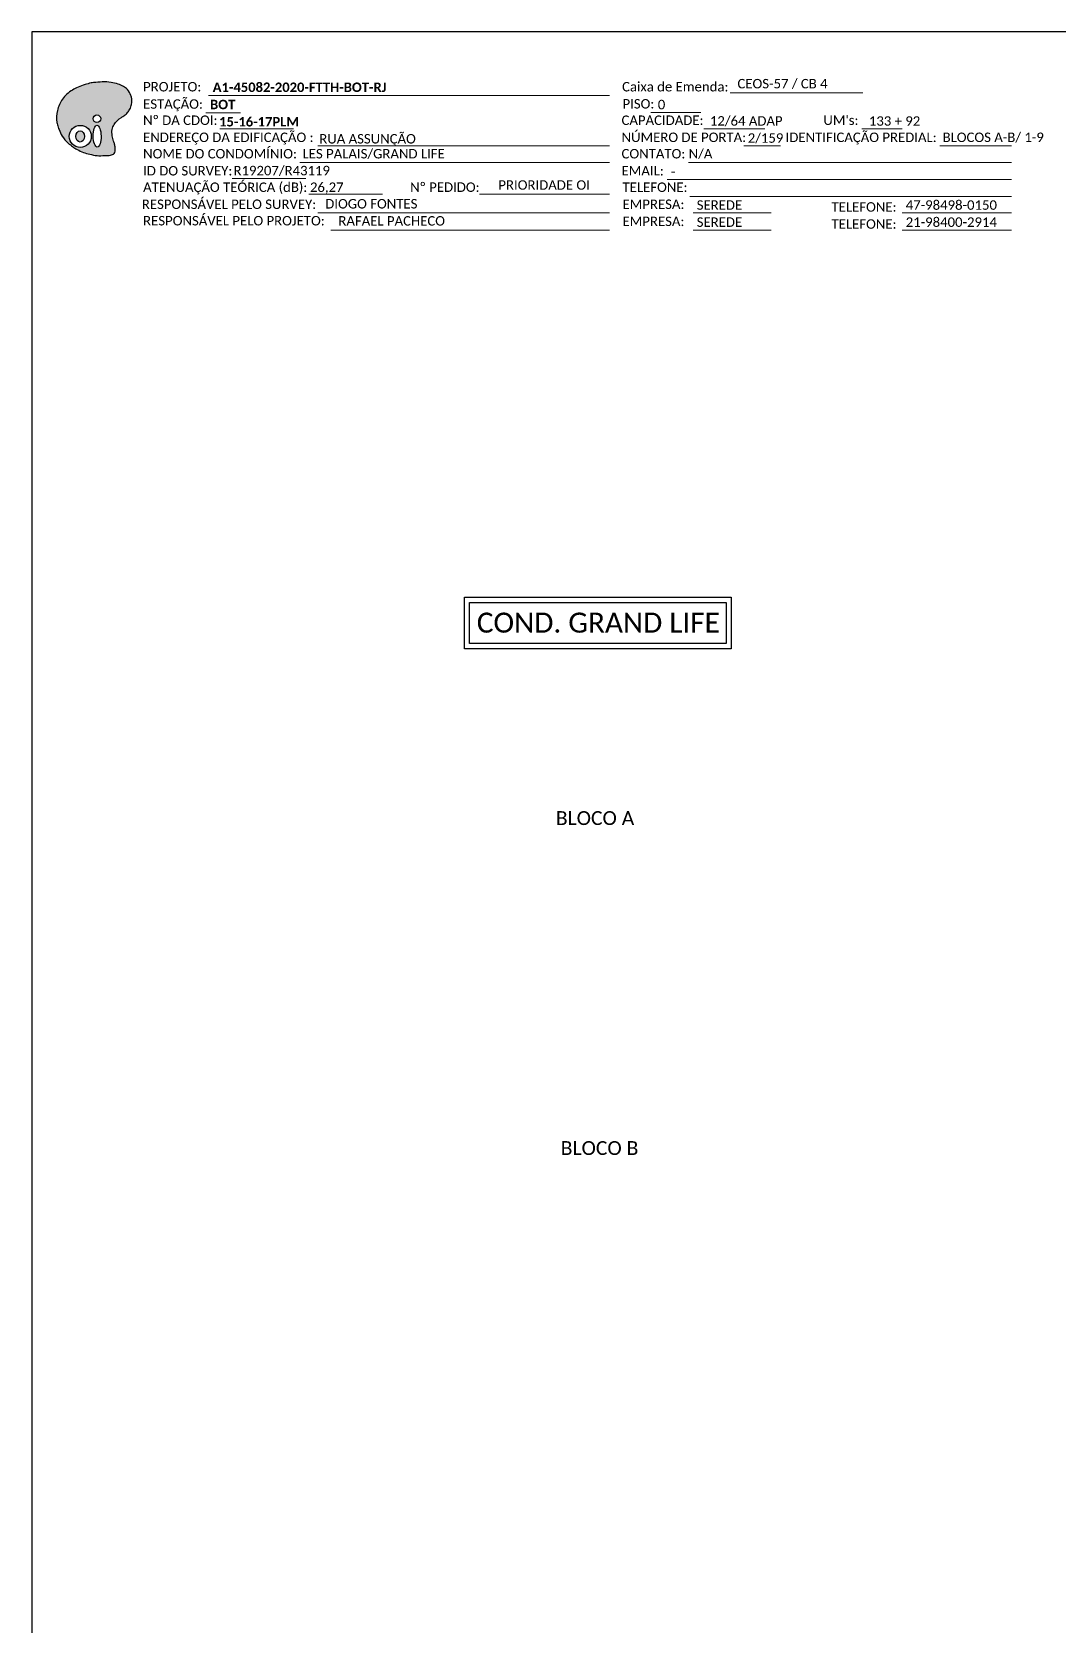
# Model space of a CAD drawing. Header units: inches. Extents: x 10034 to 13570, y 6075 to 9325.
# Drawn here: x 12731.9 to 12926.3, y 8330.6 to 8632.6 of the extents above; entities that cross this region are included whole.
import ezdxf
from ezdxf.enums import TextEntityAlignment as Align

# ---------------------------------------------------------------- set-up
doc = ezdxf.new("R2010")
doc.units = ezdxf.units.IN
doc.header["$MEASUREMENT"] = 0
doc.styles.add('WMF-Calibri0', font='CALIBRI.TTF')
doc.styles.add('WMF-Calibri1', font='CALIBRIB.TTF')

# ---------------------------------------------------------------- blocks, each defined once
blk = doc.blocks.new('OI')
h = blk.add_hatch(color=40)
edge = h.paths.add_edge_path()
edge.add_spline(control_points=[(4.35, -0.67), (3.92, -0.99), (3.26, -1.5), (2.81, -2.59), (2.9, -3.5), (3.06, -4.27), (3.31, -4.85), (3.37, -5.39), (3.4, -5.88), (3.2, -6.4), (2.54, -6.61), (1.65, -6.63), (0.55, -6.67), (-0.56, -6.42), (-1.61, -6.14), (-2.77, -5.61), (-3.92, -4.77), (-4.89, -3.7), (-5.34, -2.65), (-5.6, -1.94), (-5.85, -0.96), (-5.71, 0.47), (-5.1, 2.02), (-4.14, 3.02), (-3.3, 3.61), (-2.37, 4.16), (-1.36, 4.44), (-0.56, 4.7), (0.79, 4.85), (2.24, 4.97), (3.79, 4.57), (4.67, 4.21), (5.44, 3.65), (5.76, 2.99), (6.03, 2.21), (6.01, 1.46), (5.72, 0.64), (5.31, 0.08), (4.88, -0.38), (4.51, -0.55), (4.35, -0.67)], knot_values=[0, 0, 0, 0, 1.60434, 2.417191, 3.427595, 4.282808, 4.776746, 5.304182, 5.888771, 6.258406, 6.858137, 7.79129, 8.986195, 10.124242, 11.187857, 12.242908, 13.953784, 15.414161, 16.515391, 17.349188, 17.675853, 19.552021, 21.515531, 22.568638, 23.63245, 24.621084, 25.782718, 26.745347, 27.142653, 29.870543, 31.004649, 31.921532, 32.709589, 33.801391, 34.042471, 35.192333, 35.971461, 36.628871, 37.254359, 37.836911, 37.836911, 37.836911, 37.836911], degree=3, periodic=0)
h.paths.add_polyline_path([(1.13, -0.87, -1), (-0.04, -0.87, -1)], flags=16)
edge = h.paths.add_edge_path(flags=16)
edge.add_ellipse((0.56, -3.59), major_axis=(-0.02, 1.71), ratio=0.361305, start_angle=0, end_angle=360)
h.paths.add_polyline_path([(-0.36, -3.62, -1), (-3.8, -3.62, -1)], flags=16)
edge = h.paths.add_edge_path(flags=0)
edge.add_ellipse((-2.08, -3.62), major_axis=(0, 0.885), ratio=0.758294, start_angle=0, end_angle=360)
at = {"color": 40}
for centre, radius in [((-2.08, -3.62), 1.72), ((0.54, -0.87), 0.587)]:
    blk.add_circle(centre, radius, dxfattribs=at)
blk.add_ellipse((0.56, -3.59), major_axis=(-0.02, 1.71), ratio=0.361305, dxfattribs=at)
blk.add_ellipse((-2.08, -3.62), major_axis=(0, 0.885), ratio=0.758294, start_param=-3.141592653589792, end_param=3.141592653589792, dxfattribs=at)
at = {"color": 40, "start_tangent": (-0.800898, -0.598801), "end_tangent": (-0.800898, -0.598801)}
blk.add_spline([(4.35, -0.67), (3.2, -1.78), (2.9, -2.54), (2.92, -3.55), (3.12, -4.38), (3.28, -4.85), (3.37, -5.37), (3.35, -5.95), (3.2, -6.29), (2.66, -6.55), (1.73, -6.63), (0.54, -6.62), (-0.58, -6.41), (-1.6, -6.11), (-2.56, -5.67), (-3.95, -4.67), (-4.89, -3.56), (-5.37, -2.56), (-5.64, -1.78), (-5.72, -1.46), (-5.63, 0.42), (-4.84, 2.22), (-4.13, 2.99), (-3.27, 3.62), (-2.4, 4.09), (-1.3, 4.47), (-0.37, 4.72), (0.02, 4.77), (2.75, 4.8), (3.85, 4.53), (4.69, 4.16), (5.31, 3.68), (5.85, 2.73), (5.93, 2.5), (5.94, 1.35), (5.67, 0.62), (5.29, 0.08), (4.84, -0.36), (4.35, -0.67)], degree=3, dxfattribs=at)

msp = doc.modelspace()

# ---------------------------------------------------------------- linework, layer by layer
msp.add_lwpolyline([(12731.87, 8038.59), (13570.43, 8038.59), (13570.43, 8632.59), (12731.87, 8632.59), (12731.87, 8038.59)])
at = {"color": 7, "lineweight": 0}
for points in [[(12765.34, 8620.55), (12841.31, 8620.55)], [(12864.15, 8621.04), (12889.28, 8621.04)], [(12764.82, 8617.27), (12771.37, 8617.27)], [(12849.11, 8617.32), (12858.59, 8617.32)], [(12767.49, 8614.2), (12781.43, 8614.2)], [(12859.16, 8614.2), (12870.77, 8614.2)], [(12889.1, 8614.2), (12896.76, 8614.2)], [(12786.05, 8610.97), (12841.31, 8610.97)], [(12866.74, 8610.97), (12873.69, 8610.97)], [(12903.91, 8610.97), (12917.47, 8610.97)], [(12782.64, 8607.86), (12841.31, 8607.86)], [(12856.27, 8607.86), (12917.5, 8607.86)], [(12769.8, 8604.79), (12783.75, 8604.79)], [(12784.34, 8601.82), (12798.28, 8601.82)], [(12816.67, 8601.83), (12841.17, 8601.83)], [(12817.17, 8601.83), (12841.32, 8601.83)], [(12852.23, 8604.62), (12917.5, 8604.62)], [(12856.52, 8601.38), (12917.5, 8601.38)], [(12786.05, 8598.27), (12841.31, 8598.27)], [(12857.13, 8598.27), (12871.93, 8598.27)], [(12896.73, 8598.27), (12917.5, 8598.27)], [(12788.54, 8595.03), (12841.31, 8595.03)], [(12857.13, 8595.03), (12871.93, 8595.03)], [(12896.73, 8595.03), (12917.5, 8595.03)]]:
    msp.add_lwpolyline(points, dxfattribs=at)
for points in [[(12813.81, 8525.45), (12864.39, 8525.45), (12864.39, 8515.67), (12813.81, 8515.67)], [(12814.81, 8524.45), (12863.39, 8524.45), (12863.39, 8516.67), (12814.81, 8516.67)]]:
    msp.add_lwpolyline(points, close=True)

# ---------------------------------------------------------------- block references
at = {"color": 7, "xscale": 1.213923925163966, "yscale": 1.213923925163726, "zscale": 1.213923925163967, "rotation": 0.1532896023734424}
msp.add_blockref('OI', (12743.54, 8617.18), dxfattribs=at)

# ---------------------------------------------------------------- texts
at = {"color": 7, "lineweight": 0, "style": 'WMF-Calibri0'}
for s, height, p in [('PROJETO:', 1.793, (12752.94, 8621.3)), ('Caixa de Emenda:', 1.7927, (12843.69, 8621.3)), ('ESTAÇÃO:', 1.793, (12752.94, 8618.02)), ('PISO:', 1.793, (12843.77, 8618.06)), ('Nº DA CDOI:', 1.7927, (12752.94, 8614.95)), ("UM's:", 1.793, (12881.83, 8614.95)), ('ENDEREÇO DA EDIFICAÇÃO :', 1.7927, (12752.94, 8611.71)), ('CAPACIDADE:', 1.7927, (12843.59, 8614.95)), ('NÚMERO DE PORTA:', 1.7927, (12843.59, 8611.71)), ('IDENTIFICAÇÃO PREDIAL:', 1.7927, (12874.67, 8611.71)), ('NOME DO CONDOMÍNIO:', 1.7927, (12752.94, 8608.6)), ('BLOCOS A-B/ 1-9', 1.7927, (12904.41, 8611.71)), ('LES PALAIS/GRAND LIFE', 1.7927, (12783.15, 8608.6)), ('CONTATO: N/A', 1.7927, (12843.59, 8608.6)), ('ID DO SURVEY:', 1.7927, (12752.94, 8605.37)), ('EMAIL:', 1.793, (12843.59, 8605.37)), ('ATENUAÇÃO TEÓRICA (dB):', 1.7927, (12752.94, 8602.25)), ('26,27', 1.793, (12784.56, 8602.25)), ('Nº PEDIDO:', 1.793, (12803.53, 8602.26)), ('TELEFONE:', 1.793, (12843.77, 8602.25)), ('RESPONSÁVEL PELO SURVEY:', 1.7927, (12752.7, 8599.02)), ('EMPRESA:', 1.793, (12843.77, 8599.02)), ('TELEFONE:', 1.793, (12883.37, 8598.51)), ('RESPONSÁVEL PELO PROJETO:', 1.7927, (12752.94, 8595.9)), ('EMPRESA:', 1.793, (12843.77, 8595.78)), ('TELEFONE:', 1.793, (12883.37, 8595.27)), ('COND. GRAND LIFE', 3.7902, (12816.17, 8518.71))]:
    msp.add_text(s, height=height, dxfattribs=at).set_placement(p)
at = {"color": 7, "linetype": 'Continuous'}
for s, height, style, p in [('A1-45082-2020-FTTH-BOT-RJ', 1.7927, 'WMF-Calibri1', (12766.13, 8621.2)), ('CEOS-57 / CB 4', 1.7927, 'WMF-Calibri0', (12865.55, 8621.88)), ('BOT', 1.793, 'WMF-Calibri1', (12765.62, 8617.93)), ('0', 1.79, 'WMF-Calibri0', (12850.46, 8617.92)), ('12/64 ADAP', 1.793, 'WMF-Calibri0', (12860.33, 8614.82)), ('133 + 92', 1.793, 'WMF-Calibri0', (12890.45, 8614.8)), ('RUA ASSUNÇÃO', 1.7927, 'WMF-Calibri0', (12786.32, 8611.43)), ('2/159', 1.793, 'WMF-Calibri0', (12867.5, 8611.57)), ('R19207/R43119', 1.7927, 'WMF-Calibri0', (12770.07, 8605.4)), ('-', 1.79, 'WMF-Calibri0', (12852.94, 8605.22)), ('DIOGO FONTES', 1.7927, 'WMF-Calibri0', (12787.45, 8599.11)), ('SEREDE', 1.793, 'WMF-Calibri0', (12857.83, 8598.87)), ('47-98498-0150', 1.7927, 'WMF-Calibri0', (12897.43, 8598.87)), ('RAFAEL PACHECO', 1.7927, 'WMF-Calibri0', (12789.94, 8595.87)), ('SEREDE', 1.793, 'WMF-Calibri0', (12857.83, 8595.63)), ('21-98400-2914', 1.7927, 'WMF-Calibri0', (12897.43, 8595.63))]:
    msp.add_text(s, height=height, dxfattribs=dict(at, style=style)).set_placement(p)
at = {"color": 7, "linetype": 'Continuous', "style": 'WMF-Calibri1'}
msp.add_text('15-16-17PLM', height=1.7927, dxfattribs=at).set_placement((12774.92, 8614.66), align=Align.CENTER)
at = {"color": 7, "style": 'WMF-Calibri0'}
msp.add_text('PRIORIDADE OI', height=1.7927, dxfattribs=at).set_placement((12820.25, 8602.67))
at = {"style": 'WMF-Calibri0'}
for s, p in [('BLOCO A', (12831.14, 8482.24)), (' BLOCO B', (12831.14, 8419.69))]:
    msp.add_text(s, height=2.628, dxfattribs=at).set_placement(p)

doc.saveas('drawing.dxf')
